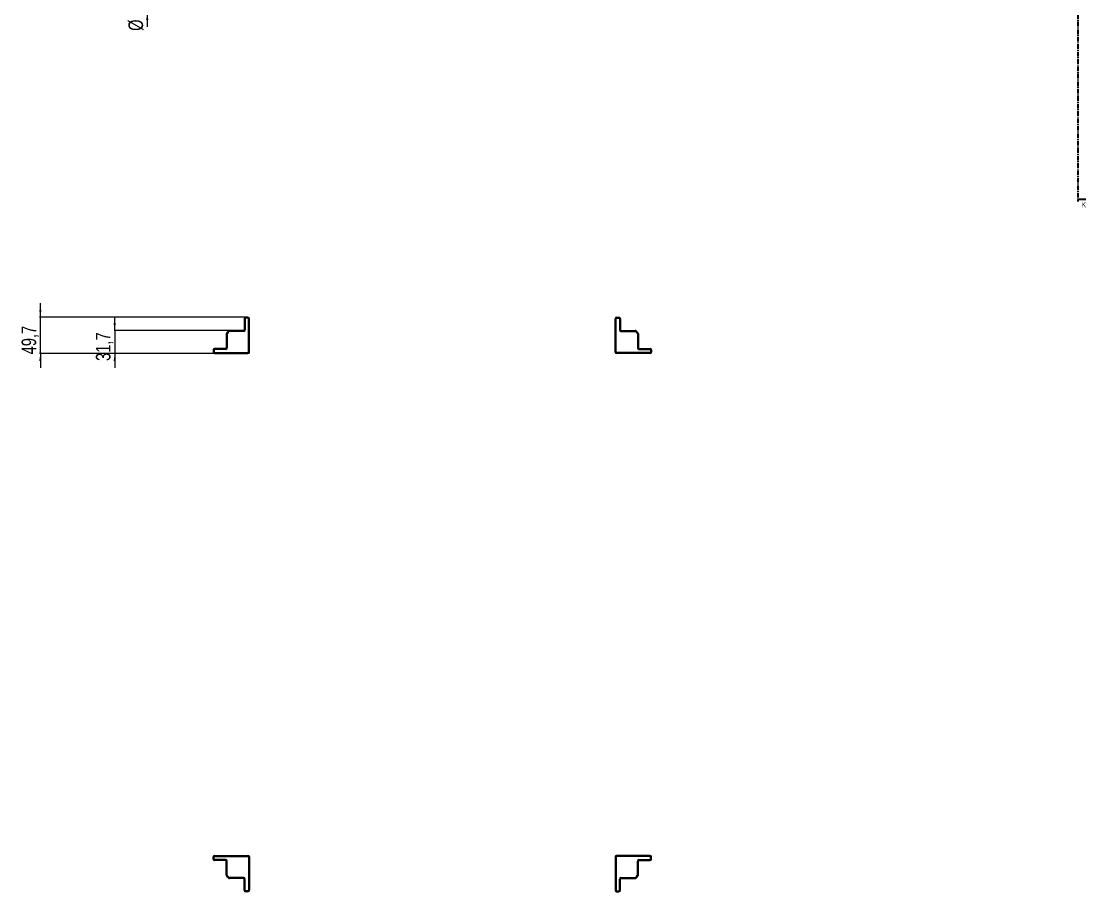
# Model space of a CAD drawing. Header units: millimetres. Extents: x -199 to 3211, y -2047 to 1507.
# Drawn here: x -198 to 1257, y -2047 to -857 of the extents above; entities that cross this region are included whole.
import ezdxf

# ---------------------------------------------------------------- set-up
doc = ezdxf.new("R2010")
doc.units = ezdxf.units.MM
doc.linetypes.add('CENTER', pattern=[10.16, 6.35, -1.27, 1.27, -1.27])
doc.layers.add('FORMAT', color=7, linetype='Continuous')
doc.styles.add('SLDTEXTSTYLE0', font='TXT', dxfattribs={"width": 0.75})
doc.dimstyles.new('SLDDIMSTYLE1', dxfattribs={"dimtxt": 20, "dimasz": 10, "dimexe": 0, "dimexo": 0.0625, "dimgap": 5, "dimtad": 2, "dimdec": 1, "dimrnd": 1e-09, "dimzin": 12, "dimdsep": 46, "dimtxsty": 'SLDTEXTSTYLE0', "dimsah": 1, "dimcen": 0.09, "dimadec": 0, "dimazin": 3, "dimtfac": 1, "dimtmove": 0, "dimatfit": 0, "dimfxl": 0, "dimfrac": 2, "dimtolj": 1, "dimtzin": 12, "dimarcsym": 0})

# ---------------------------------------------------------------- blocks, each defined once
blk = doc.blocks.new('_D_3')
at = {"layer": 'FORMAT'}
for p, q in [((-26, -835.3), (-26, -816.1)), ((92.8, -835.3), (-27, -835.3)), ((-26, -835.3), (-26, -845.3)), ((92.8, -845.3), (-27, -845.3)), ((-26, -845.3), (-26, -864.5))]:
    blk.add_line(p, q, dxfattribs=at)
for points in [[(-26, -835.3), (-24.5, -825.3), (-27.6, -825.3)], [(-26, -845.3), (-27.6, -855.3), (-24.5, -855.3)]]:
    blk.add_solid(points, dxfattribs=at)
at = {"layer": 'FORMAT', "char_height": 20, "attachment_point": 1, "rotation": 90, "style": 'SLDTEXTSTYLE0'}
for s, insert in [('10', (-52.1, -840)), ('%%c', (-51.8, -870.2))]:
    blk.add_mtext(s, dxfattribs=dict(at, insert=insert))
blk = doc.blocks.new('_D_5')
at = {"layer": 'FORMAT'}
for p, q in [((-172.2, -1261.8), (-172.2, -1242.5)), ((108.5, -1261.8), (-173.2, -1261.8)), ((-172.2, -1311.5), (-172.2, -1261.8)), ((66, -1311.5), (-173.2, -1311.5)), ((-172.2, -1311.5), (-172.2, -1330.7))]:
    blk.add_line(p, q, dxfattribs=at)
for points in [[(-172.2, -1261.8), (-170.6, -1251.8), (-173.7, -1251.8)], [(-172.2, -1311.5), (-173.7, -1321.5), (-170.6, -1321.5)]]:
    blk.add_solid(points, dxfattribs=at)
at = {"layer": 'FORMAT', "insert": (-197.9, -1312.5), "char_height": 20, "attachment_point": 1, "rotation": 90, "style": 'SLDTEXTSTYLE0'}
blk.add_mtext('49,7', dxfattribs=at)
blk = doc.blocks.new('_D_6')
at = {"layer": 'FORMAT'}
for p, q in [((-70.5, -1279.8), (-70.5, -1260.5)), ((86.4, -1279.8), (-71.5, -1279.8)), ((-70.5, -1279.8), (-70.5, -1311.5)), ((66, -1311.5), (-71.5, -1311.5)), ((-70.5, -1311.5), (-70.5, -1330.7))]:
    blk.add_line(p, q, dxfattribs=at)
for points in [[(-70.5, -1279.8), (-69, -1269.8), (-72.1, -1269.8)], [(-70.5, -1311.5), (-72.1, -1321.5), (-69, -1321.5)]]:
    blk.add_solid(points, dxfattribs=at)
at = {"layer": 'FORMAT', "insert": (-96.3, -1321.5), "char_height": 20, "attachment_point": 1, "rotation": 90, "style": 'SLDTEXTSTYLE0'}
blk.add_mtext('31,7', dxfattribs=at)

msp = doc.modelspace()

# ---------------------------------------------------------------- linework, layer by layer
at = {"color": 7, "linetype": 'CENTER', "lineweight": 35}
msp.add_line((1246.28, 1499.09), (1246.28, -1103.67), dxfattribs=at)
at = {"color": 7, "linetype": 'Continuous', "lineweight": 35}
msp.add_line((1256.92, -1100.67), (1246.28, -1100.67), dxfattribs=at)
at = {"color": 7, "linetype": 'Continuous', "lineweight": 25}
for p, q in [((106.48, -1263.77), (106.48, -1279.12)), ((107.83, -1263.77), (107.83, -1279.12)), ((111.68, -1261.77), (108.48, -1261.77)), ((111.68, -1263.12), (108.48, -1263.12)), ((112.33, -1309.47), (112.33, -1263.77)), ((113.68, -1309.47), (113.68, -1263.77)), ((613.68, -1309.47), (613.68, -1263.77)), ((615.03, -1309.47), (615.03, -1263.77)), ((615.68, -1261.77), (618.88, -1261.77)), ((615.68, -1263.12), (618.88, -1263.12)), ((619.53, -1263.77), (619.53, -1279.12)), ((620.88, -1263.77), (620.88, -1279.12)), ((85.01, -1280.36), (83.8, -1281.56)), ((105.83, -1279.77), (86.42, -1279.77)), ((621.53, -1279.77), (640.93, -1279.77)), ((642.34, -1280.36), (643.55, -1281.56)), ((81.98, -1284.22), (81.98, -1303.62)), ((83.77, -1281.6), (82.56, -1282.8)), ((83.33, -1284.22), (83.33, -1303.62)), ((84.72, -1282.55), (83.52, -1283.76)), ((84.72, -1282.55), (83.77, -1281.6)), ((83.8, -1281.56), (84.76, -1282.52)), ((85.96, -1281.31), (84.76, -1282.52)), ((105.83, -1281.12), (86.42, -1281.12)), ((621.53, -1281.12), (640.93, -1281.12)), ((641.39, -1281.31), (642.59, -1282.52)), ((643.55, -1281.56), (642.59, -1282.52)), ((642.63, -1282.55), (643.58, -1281.6)), ((642.63, -1282.55), (643.84, -1283.76)), ((643.58, -1281.6), (644.79, -1282.8)), ((644.03, -1284.22), (644.03, -1303.62)), ((645.38, -1284.22), (645.38, -1303.62)), ((63.98, -1306.27), (63.98, -1309.47)), ((65.33, -1306.27), (65.33, -1309.47)), ((81.33, -1304.27), (65.98, -1304.27)), ((81.33, -1305.62), (65.98, -1305.62)), ((646.03, -1304.27), (661.38, -1304.27)), ((646.03, -1305.62), (661.38, -1305.62)), ((662.03, -1306.27), (662.03, -1309.47)), ((663.38, -1306.27), (663.38, -1309.47)), ((65.98, -1310.12), (111.68, -1310.12)), ((65.98, -1311.47), (111.68, -1311.47)), ((661.38, -1310.12), (615.68, -1310.12)), ((661.38, -1311.47), (615.68, -1311.47)), ((63.98, -2002.67), (63.98, -1999.47)), ((65.33, -2002.67), (65.33, -1999.47)), ((65.98, -1997.47), (111.68, -1997.47)), ((65.98, -1998.82), (111.68, -1998.82)), ((81.33, -2003.32), (65.98, -2003.32)), ((81.33, -2004.67), (65.98, -2004.67)), ((81.98, -2024.72), (81.98, -2005.32)), ((83.33, -2024.72), (83.33, -2005.32)), ((112.33, -1999.47), (112.33, -2045.17)), ((113.68, -1999.47), (113.68, -2045.17)), ((613.68, -1999.47), (613.68, -2045.17)), ((615.03, -1999.47), (615.03, -2045.17)), ((661.38, -1997.47), (615.68, -1997.47)), ((661.38, -1998.82), (615.68, -1998.82)), ((644.03, -2024.72), (644.03, -2005.32)), ((645.38, -2024.72), (645.38, -2005.32)), ((646.03, -2003.32), (661.38, -2003.32)), ((646.03, -2004.67), (661.38, -2004.67)), ((662.03, -2002.67), (662.03, -1999.47)), ((663.38, -2002.67), (663.38, -1999.47)), ((83.77, -2027.34), (82.56, -2026.14)), ((84.72, -2026.39), (83.52, -2025.18)), ((84.72, -2026.39), (83.77, -2027.34)), ((83.8, -2027.38), (84.76, -2026.42)), ((85.01, -2028.58), (83.8, -2027.38)), ((85.96, -2027.63), (84.76, -2026.42)), ((105.83, -2027.82), (86.42, -2027.82)), ((105.83, -2029.17), (86.42, -2029.17)), ((106.48, -2045.17), (106.48, -2029.82)), ((107.83, -2045.17), (107.83, -2029.82)), ((619.53, -2045.17), (619.53, -2029.82)), ((620.88, -2045.17), (620.88, -2029.82)), ((621.53, -2027.82), (640.93, -2027.82)), ((621.53, -2029.17), (640.93, -2029.17)), ((641.39, -2027.63), (642.59, -2026.42)), ((642.34, -2028.58), (643.55, -2027.38)), ((643.55, -2027.38), (642.59, -2026.42)), ((642.63, -2026.39), (643.84, -2025.18)), ((642.63, -2026.39), (643.58, -2027.34)), ((643.58, -2027.34), (644.79, -2026.14)), ((111.68, -2045.82), (108.48, -2045.82)), ((111.68, -2047.17), (108.48, -2047.17)), ((615.68, -2045.82), (618.88, -2045.82)), ((615.68, -2047.17), (618.88, -2047.17))]:
    msp.add_line(p, q, dxfattribs=at)
for centre, radius, start, end in [((108.48, -1263.77), 2, 90, 180), ((108.48, -1263.77), 0.65, 90, 180), ((111.68, -1263.77), 2, 0, 90), ((111.68, -1263.77), 0.65, 0, 90), ((615.68, -1263.77), 2, 90, 180), ((615.68, -1263.77), 0.65, 90, 180), ((618.88, -1263.77), 2, 0, 90), ((618.88, -1263.77), 0.65, 0, 90), ((86.42, -1281.77), 2, 90, 135), ((105.83, -1279.12), 2, 270, 0), ((105.83, -1279.12), 0.65, 270, 0), ((621.53, -1279.12), 2, 180, 270), ((621.53, -1279.12), 0.65, 180, 270), ((640.93, -1281.77), 2, 45, 90), ((83.98, -1284.22), 2, 135, 180), ((83.98, -1284.22), 0.65, 135, 180), ((86.42, -1281.77), 0.65, 90, 135), ((640.93, -1281.77), 0.65, 45, 90), ((643.38, -1284.22), 0.65, 0, 45), ((643.38, -1284.22), 2, 0, 45), ((65.98, -1306.27), 2, 90, 180), ((65.98, -1309.47), 2, 180, 270), ((65.98, -1306.27), 0.65, 90, 180), ((65.98, -1309.47), 0.65, 180, 270), ((81.33, -1303.62), 2, 270, 0), ((81.33, -1303.62), 0.65, 270, 0), ((111.68, -1309.47), 0.65, 270, 0), ((111.68, -1309.47), 2, 270, 0), ((615.68, -1309.47), 2, 180, 270), ((615.68, -1309.47), 0.65, 180, 270), ((646.03, -1303.62), 2, 180, 270), ((646.03, -1303.62), 0.65, 180, 270), ((661.38, -1306.27), 2, 0, 90), ((661.38, -1306.27), 0.65, 0, 90), ((661.38, -1309.47), 2, 270, 0), ((661.38, -1309.47), 0.65, 270, 0), ((65.98, -1999.47), 2, 90, 180), ((65.98, -2002.67), 2, 180, 270), ((65.98, -1999.47), 0.65, 90, 180), ((65.98, -2002.67), 0.65, 180, 270), ((81.33, -2005.32), 2, 0, 90), ((81.33, -2005.32), 0.65, 0, 90), ((111.68, -1999.47), 2, 0, 90), ((111.68, -1999.47), 0.65, 0, 90), ((615.68, -1999.47), 2, 90, 180), ((615.68, -1999.47), 0.65, 90, 180), ((646.03, -2005.32), 2, 90, 180), ((646.03, -2005.32), 0.65, 90, 180), ((661.38, -1999.47), 2, 0, 90), ((661.38, -1999.47), 0.65, 0, 90), ((661.38, -2002.67), 0.65, 270, 0), ((661.38, -2002.67), 2, 270, 0), ((83.98, -2024.72), 2, 180, 225), ((83.98, -2024.72), 0.65, 180, 225), ((86.42, -2027.17), 2, 225, 270), ((86.42, -2027.17), 0.65, 225, 270), ((105.83, -2029.82), 2, 360, 90), ((105.83, -2029.82), 0.65, 0, 90), ((621.53, -2029.82), 2, 90, 180), ((621.53, -2029.82), 0.65, 90, 180), ((640.93, -2027.17), 0.65, 270, 315), ((640.93, -2027.17), 2, 270, 315), ((643.38, -2024.72), 0.65, 315, 0), ((643.38, -2024.72), 2, 315, 0), ((108.48, -2045.17), 2, 180, 270), ((108.48, -2045.17), 0.65, 180, 270), ((111.68, -2045.17), 2, 270, 360), ((111.68, -2045.17), 0.65, 270, 0), ((615.68, -2045.17), 2, 180, 270), ((615.68, -2045.17), 0.65, 180, 270), ((618.88, -2045.17), 0.65, 270, 0), ((618.88, -2045.17), 2, 270, 0)]:
    msp.add_arc(centre, radius, start, end, dxfattribs=at)
at = {"color": 7, "linetype": 'Continuous', "lineweight": 35}
msp.add_solid([(1246.28, -1100.67), (1253.28, -1101.79), (1253.28, -1099.55)], dxfattribs=at)

# ---------------------------------------------------------------- texts
at = {"color": 7, "linetype": 'Continuous', "insert": (1251.41, -1104.34), "char_height": 7, "attachment_point": 1, "style": 'SLDTEXTSTYLE0'}
msp.add_mtext('K', dxfattribs=at)

# ---------------------------------------------------------------- dimensions: what is measured, and where the dimension line sits
at = {"layer": 'FORMAT'}
dim = msp.add_linear_dim(base=(-26.02, -845.29), p1=(92.83, -835.29), p2=(92.83, -845.29), angle=90, text='%%c<>', dimstyle='SLDDIMSTYLE1', dxfattribs=at)
dim.commit()
dim.dimension.update_dxf_attribs({"geometry": '_D_3', "text_midpoint": (-26.02, -840.29), "dimtype": 160})
for base, p1, p2, picture, middle in [((-172.17, -1261.77), (65.98, -1311.47), (108.48, -1261.77), '_D_5', (-172.17, -1286.62)), ((-70.54, -1311.47), (86.42, -1279.77), (65.98, -1311.47), '_D_6', (-70.54, -1295.62))]:
    dim = msp.add_linear_dim(base=base, p1=p1, p2=p2, angle=90, dimstyle='SLDDIMSTYLE1', dxfattribs=at)
    dim.commit()
    dim.dimension.update_dxf_attribs({"geometry": picture, "text_midpoint": middle, "dimtype": 160})

doc.saveas('drawing.dxf')
